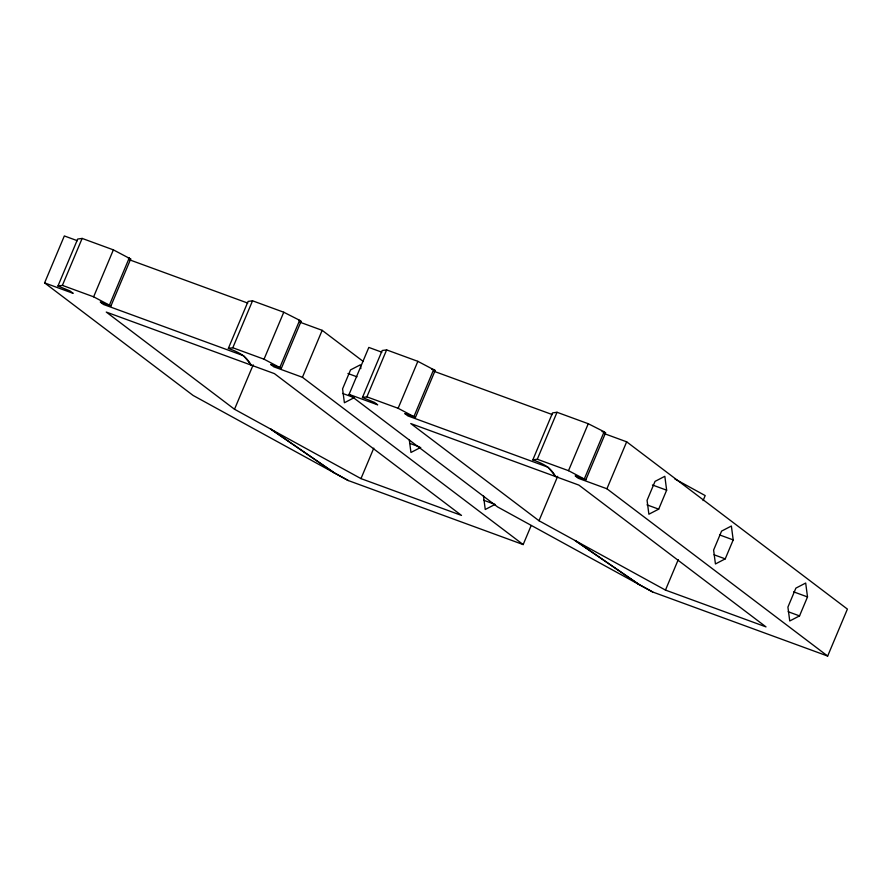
<?xml version="1.0" encoding="UTF-8"?>
<svg xmlns="http://www.w3.org/2000/svg" width="892" height="892" viewBox="0 0 892 892"><rect width="100%" height="100%" fill="white"/><g stroke="black" fill="none" stroke-linecap="round" stroke-linejoin="round"><path stroke-width="1.34" d="M531.175 525.544L523.169 544.577L348.293 480.554L193.14 395.468L44.6 282.887L64.335 235.945L77.325 240.695M44.6 282.887L73.177 293.368L70.033 290.97L57.958 285.998L77.693 239.034L82.142 238.42L113.373 249.86L130.689 259.003L110.942 305.956L100.294 302.053L103.45 304.451L243.583 355.741L251.555 365.252M57.958 285.998L62.395 285.384L82.142 238.42M110.942 305.956L93.627 296.813L113.373 249.86M109.515 304.874L129.262 257.911M250.719 364.951C246.359 355.362 237.328 351.782 228.352 348.371L248.088 301.418L252.536 300.805L283.767 312.233L299.656 320.295L301.083 321.376L281.348 368.34L270.689 364.438L273.844 366.824L302.433 377.294L523.169 544.577M228.352 348.371L232.801 347.757L252.536 300.805M234.518 409.261L106.26 312.066L274.413 373.625L461.51 515.42L360.981 478.614L234.518 409.261L253.183 364.839M281.348 368.34L264.032 359.197L283.767 312.233M279.921 367.259L299.656 320.295M302.433 377.294L322.168 330.33L300.08 322.246M604.575 433.724L626.663 441.819L847.4 609.102L827.664 656.055L652.777 592.032L497.625 506.957L349.084 394.375L368.82 347.423L381.821 352.184M349.084 394.375L377.673 404.845L374.517 402.448L362.442 397.475L382.177 350.511L386.626 349.898L417.857 361.338L435.173 370.481L415.438 417.434L404.79 413.531L407.934 415.928L548.067 467.23L556.05 476.729M362.442 397.475L366.891 396.862L386.626 349.898M360.981 478.614L373.781 448.152M415.438 417.434L398.122 408.291L417.857 361.338M414.011 416.352L433.746 369.399M555.203 476.428C550.843 466.851 541.823 463.26 532.836 459.859L552.572 412.896L557.021 412.282L588.252 423.722L604.14 431.773L605.568 432.854L585.832 479.818L575.184 475.915L578.339 478.302L606.917 488.771L827.664 656.055M532.836 459.859L537.285 459.246L557.021 412.282M539.002 520.738L410.744 423.544L578.897 485.103L766.005 626.898L665.465 590.091L539.002 520.738L557.667 476.328M585.832 479.818L568.516 470.675L588.252 423.722M584.405 478.736L604.14 431.773M606.917 488.771L626.663 441.819M658.686 509.154L666.647 490.187L664.83 476.306L655.04 481.379L647.068 500.345L648.885 514.227L658.686 509.154L647.034 504.883M665.465 590.091L678.266 559.63M703.086 500.59L705.193 495.584L674.798 478.915M725.229 558.871L733.202 539.905L731.373 526.024L721.583 531.108L713.611 550.074L715.44 563.956L725.229 558.871L714.068 554.779M799.533 615.893L807.505 596.938L805.688 583.045L795.887 588.129L787.915 607.095L789.743 620.977L799.533 615.893L788.182 611.734M420.745 447.394L410.956 452.467L409.294 439.856M602.022 431.561L605.568 432.854M128.314 258.134L130.689 259.003M298.72 320.518L301.083 321.376M431.628 369.177L435.173 370.481M129.674 259.862L247.753 303.09M434.159 371.34L552.237 414.568M347.936 373.503L356.99 376.814M652.42 484.98L666.647 490.187M62.395 285.384L93.627 296.813M232.801 347.757L264.032 359.197M366.891 396.862L398.122 408.291M537.285 459.246L568.516 470.675M342.55 393.405L354.191 397.665L344.401 402.749L342.573 388.867L350.545 369.901L360.346 364.828L360.836 368.608M719.554 534.91L733.202 539.905M409.573 443.302L419.508 446.937M793.635 591.853L807.505 596.938M483.698 500.256L495.049 504.415L485.259 509.488L483.431 495.606M575.028 540.496L639.085 584.528L652.777 592.032M270.532 429.007L334.6 473.05L348.293 480.554M575.407 540.708L639.085 584.528M270.923 429.219L334.6 473.05M322.168 330.33L363.211 361.438"/></g></svg>
